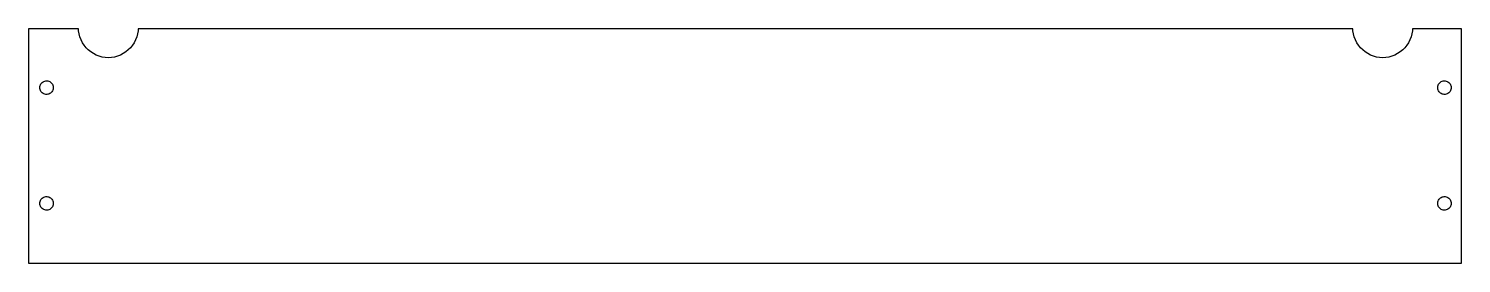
# Model space of a CAD drawing. Header units: metres. Extents: x 0 to 360, y 0 to 59.
import ezdxf

# ---------------------------------------------------------------- set-up
doc = ezdxf.new("R2010")
doc.units = ezdxf.units.M

msp = doc.modelspace()

# ---------------------------------------------------------------- linework, layer by layer
for p, q in [((12.5131, 58.75), (0, 58.75)), ((0, 58.75), (0, 0)), ((12.5411, 58.216), (12.5131, 58.75)), ((12.6639, 57.4407), (12.5411, 58.216)), ((27.4589, 58.216), (27.3361, 57.4407)), ((27.4869, 58.75), (27.4589, 58.216)), ((332.513, 58.75), (27.4869, 58.75)), ((332.541, 58.216), (332.513, 58.75)), ((332.664, 57.4407), (332.541, 58.216)), ((347.459, 58.216), (347.336, 57.4407)), ((347.487, 58.75), (347.459, 58.216)), ((359.75, 58.75), (347.487, 58.75)), ((359.75, 0), (359.75, 58.75)), ((12.8671, 56.6824), (12.6639, 57.4407)), ((13.1484, 55.9495), (12.8671, 56.6824)), ((13.5048, 55.25), (13.1484, 55.9495)), ((13.9324, 54.5916), (13.5048, 55.25)), ((14.4264, 53.9815), (13.9324, 54.5916)), ((14.9815, 53.4264), (14.4264, 53.9815)), ((25.5736, 53.9815), (25.0185, 53.4264)), ((26.0676, 54.5916), (25.5736, 53.9815)), ((26.4952, 55.25), (26.0676, 54.5916)), ((26.8516, 55.9495), (26.4952, 55.25)), ((27.1329, 56.6824), (26.8516, 55.9495)), ((27.3361, 57.4407), (27.1329, 56.6824)), ((332.867, 56.6824), (332.664, 57.4407)), ((333.148, 55.9495), (332.867, 56.6824)), ((333.505, 55.25), (333.148, 55.9495)), ((333.932, 54.5916), (333.505, 55.25)), ((334.426, 53.9815), (333.932, 54.5916)), ((334.982, 53.4264), (334.426, 53.9815)), ((345.574, 53.9815), (345.018, 53.4264)), ((346.068, 54.5916), (345.574, 53.9815)), ((346.495, 55.25), (346.068, 54.5916)), ((346.852, 55.9495), (346.495, 55.25)), ((347.133, 56.6824), (346.852, 55.9495)), ((347.336, 57.4407), (347.133, 56.6824)), ((15.5916, 52.9324), (14.9815, 53.4264)), ((16.25, 52.5048), (15.5916, 52.9324)), ((16.9495, 52.1484), (16.25, 52.5048)), ((17.6824, 51.8671), (16.9495, 52.1484)), ((18.4407, 51.6639), (17.6824, 51.8671)), ((19.216, 51.5411), (18.4407, 51.6639)), ((20, 51.5), (19.216, 51.5411)), ((20.784, 51.5411), (20, 51.5)), ((21.5593, 51.6639), (20.784, 51.5411)), ((22.3176, 51.8671), (21.5593, 51.6639)), ((23.0505, 52.1484), (22.3176, 51.8671)), ((23.75, 52.5048), (23.0505, 52.1484)), ((24.4084, 52.9324), (23.75, 52.5048)), ((25.0185, 53.4264), (24.4084, 52.9324)), ((335.592, 52.9324), (334.982, 53.4264)), ((336.25, 52.5048), (335.592, 52.9324)), ((336.949, 52.1484), (336.25, 52.5048)), ((337.682, 51.8671), (336.949, 52.1484)), ((338.441, 51.6639), (337.682, 51.8671)), ((339.216, 51.5411), (338.441, 51.6639)), ((340, 51.5), (339.216, 51.5411)), ((340.784, 51.5411), (340, 51.5)), ((341.559, 51.6639), (340.784, 51.5411)), ((342.318, 51.8671), (341.559, 51.6639)), ((343.051, 52.1484), (342.318, 51.8671)), ((343.75, 52.5048), (343.051, 52.1484)), ((344.408, 52.9324), (343.75, 52.5048)), ((345.018, 53.4264), (344.408, 52.9324)), ((2.79999, 44), (2.81812, 44.2475)), ((2.81812, 43.7525), (2.79999, 44)), ((2.81812, 44.2475), (2.87207, 44.4898)), ((2.87207, 43.5102), (2.81812, 43.7525)), ((2.87207, 44.4898), (2.96072, 44.7216)), ((2.96072, 43.2784), (2.87207, 43.5102)), ((2.96072, 44.7216), (3.0822, 44.938)), ((3.0822, 43.062), (2.96072, 43.2784)), ((3.0822, 44.938), (3.23389, 45.1344)), ((3.23389, 45.1344), (3.41255, 45.3067)), ((3.41255, 45.3067), (3.6144, 45.4511)), ((3.6144, 45.4511), (3.83511, 45.5646)), ((3.83511, 45.5646), (4.07001, 45.6447)), ((4.07001, 45.6447), (4.31406, 45.6898)), ((4.31406, 45.6898), (4.56209, 45.6989)), ((4.56209, 45.6989), (4.80878, 45.6717)), ((4.80878, 45.6717), (5.04889, 45.6089)), ((5.04889, 45.6089), (5.2773, 45.5119)), ((5.2773, 45.5119), (5.48915, 45.3826)), ((5.48915, 45.3826), (5.67992, 45.2238)), ((5.67992, 45.2238), (5.84554, 45.039)), ((5.84554, 45.039), (5.98248, 44.832)), ((5.98248, 44.832), (6.08781, 44.6073)), ((6.08781, 43.3927), (5.98248, 43.168)), ((6.08781, 44.6073), (6.15932, 44.3696)), ((6.15932, 43.6304), (6.08781, 43.3927)), ((6.15932, 44.3696), (6.19547, 44.1241)), ((6.19547, 43.8759), (6.15932, 43.6304)), ((6.19547, 44.1241), (6.19547, 43.8759)), ((353.805, 44.1241), (353.841, 44.3696)), ((353.805, 43.8759), (353.805, 44.1241)), ((353.841, 43.6304), (353.805, 43.8759)), ((353.841, 44.3696), (353.912, 44.6073)), ((353.912, 43.3927), (353.841, 43.6304)), ((353.912, 44.6073), (354.018, 44.832)), ((354.018, 43.168), (353.912, 43.3927)), ((354.018, 44.832), (354.154, 45.039)), ((354.154, 45.039), (354.32, 45.2238)), ((354.32, 45.2238), (354.511, 45.3826)), ((354.511, 45.3826), (354.723, 45.5119)), ((354.723, 45.5119), (354.951, 45.6089)), ((354.951, 45.6089), (355.191, 45.6717)), ((355.191, 45.6717), (355.438, 45.6989)), ((355.438, 45.6989), (355.686, 45.6898)), ((355.686, 45.6898), (355.93, 45.6447)), ((355.93, 45.6447), (356.165, 45.5646)), ((356.165, 45.5646), (356.386, 45.4511)), ((356.386, 45.4511), (356.587, 45.3067)), ((356.587, 45.3067), (356.766, 45.1344)), ((356.766, 45.1344), (356.918, 44.938)), ((356.918, 44.938), (357.039, 44.7216)), ((357.039, 43.2784), (356.918, 43.062)), ((357.039, 44.7216), (357.128, 44.4898)), ((357.128, 43.5102), (357.039, 43.2784)), ((357.128, 44.4898), (357.182, 44.2475)), ((357.182, 43.7525), (357.128, 43.5102)), ((357.182, 44.2475), (357.2, 44)), ((357.2, 44), (357.182, 43.7525)), ((3.23389, 42.8656), (3.0822, 43.062)), ((3.41255, 42.6933), (3.23389, 42.8656)), ((3.6144, 42.5489), (3.41255, 42.6933)), ((3.83511, 42.4354), (3.6144, 42.5489)), ((4.07001, 42.3553), (3.83511, 42.4354)), ((4.31406, 42.3102), (4.07001, 42.3553)), ((4.56209, 42.3011), (4.31406, 42.3102)), ((4.80878, 42.3283), (4.56209, 42.3011)), ((5.04889, 42.3911), (4.80878, 42.3283)), ((5.2773, 42.4881), (5.04889, 42.3911)), ((5.48915, 42.6174), (5.2773, 42.4881)), ((5.67992, 42.7762), (5.48915, 42.6174)), ((5.84554, 42.961), (5.67992, 42.7762)), ((5.98248, 43.168), (5.84554, 42.961)), ((354.154, 42.961), (354.018, 43.168)), ((354.32, 42.7762), (354.154, 42.961)), ((354.511, 42.6174), (354.32, 42.7762)), ((354.723, 42.4881), (354.511, 42.6174)), ((354.951, 42.3911), (354.723, 42.4881)), ((355.191, 42.3283), (354.951, 42.3911)), ((355.438, 42.3011), (355.191, 42.3283)), ((355.686, 42.3102), (355.438, 42.3011)), ((355.93, 42.3553), (355.686, 42.3102)), ((356.165, 42.4354), (355.93, 42.3553)), ((356.386, 42.5489), (356.165, 42.4354)), ((356.587, 42.6933), (356.386, 42.5489)), ((356.766, 42.8656), (356.587, 42.6933)), ((356.918, 43.062), (356.766, 42.8656)), ((2.79999, 15), (2.81812, 15.2475)), ((2.81812, 14.7525), (2.79999, 15)), ((2.81812, 15.2475), (2.87207, 15.4898)), ((2.87207, 14.5102), (2.81812, 14.7525)), ((2.87207, 15.4898), (2.96072, 15.7216)), ((2.96072, 14.2784), (2.87207, 14.5102)), ((2.96072, 15.7216), (3.0822, 15.938)), ((3.0822, 15.938), (3.23389, 16.1344)), ((3.23389, 16.1344), (3.41255, 16.3067)), ((3.41255, 16.3067), (3.6144, 16.4511)), ((3.6144, 16.4511), (3.83511, 16.5646)), ((3.83511, 16.5646), (4.07001, 16.6447)), ((4.07001, 16.6447), (4.31406, 16.6898)), ((4.31406, 16.6898), (4.56209, 16.6989)), ((4.56209, 16.6989), (4.80878, 16.6717)), ((4.80878, 16.6717), (5.04889, 16.6089)), ((5.04889, 16.6089), (5.2773, 16.5119)), ((5.2773, 16.5119), (5.48915, 16.3826)), ((5.48915, 16.3826), (5.67992, 16.2238)), ((5.67992, 16.2238), (5.84554, 16.039)), ((5.84554, 16.039), (5.98248, 15.832)), ((5.98248, 15.832), (6.08781, 15.6073)), ((6.08781, 14.3927), (5.98248, 14.168)), ((6.08781, 15.6073), (6.15932, 15.3696)), ((6.15932, 14.6304), (6.08781, 14.3927)), ((6.15932, 15.3696), (6.19547, 15.1241)), ((6.19547, 14.8759), (6.15932, 14.6304)), ((6.19547, 15.1241), (6.19547, 14.8759)), ((353.805, 15.1241), (353.841, 15.3696)), ((353.805, 14.8759), (353.805, 15.1241)), ((353.841, 14.6304), (353.805, 14.8759)), ((353.841, 15.3696), (353.912, 15.6073)), ((353.912, 14.3927), (353.841, 14.6304)), ((353.912, 15.6073), (354.018, 15.832)), ((354.018, 14.168), (353.912, 14.3927)), ((354.018, 15.832), (354.154, 16.039)), ((354.154, 16.039), (354.32, 16.2238)), ((354.32, 16.2238), (354.511, 16.3826)), ((354.511, 16.3826), (354.723, 16.5119)), ((354.723, 16.5119), (354.951, 16.6089)), ((354.951, 16.6089), (355.191, 16.6717)), ((355.191, 16.6717), (355.438, 16.6989)), ((355.438, 16.6989), (355.686, 16.6898)), ((355.686, 16.6898), (355.93, 16.6447)), ((355.93, 16.6447), (356.165, 16.5646)), ((356.165, 16.5646), (356.386, 16.4511)), ((356.386, 16.4511), (356.587, 16.3067)), ((356.587, 16.3067), (356.766, 16.1344)), ((356.766, 16.1344), (356.918, 15.938)), ((356.918, 15.938), (357.039, 15.7216)), ((357.039, 15.7216), (357.128, 15.4898)), ((357.128, 14.5102), (357.039, 14.2784)), ((357.128, 15.4898), (357.182, 15.2475)), ((357.182, 14.7525), (357.128, 14.5102)), ((357.182, 15.2475), (357.2, 15)), ((357.2, 15), (357.182, 14.7525)), ((3.0822, 14.062), (2.96072, 14.2784)), ((3.23389, 13.8656), (3.0822, 14.062)), ((3.41255, 13.6933), (3.23389, 13.8656)), ((3.6144, 13.5489), (3.41255, 13.6933)), ((3.83511, 13.4354), (3.6144, 13.5489)), ((4.07001, 13.3553), (3.83511, 13.4354)), ((4.31406, 13.3102), (4.07001, 13.3553)), ((4.56209, 13.3011), (4.31406, 13.3102)), ((4.80878, 13.3283), (4.56209, 13.3011)), ((5.04889, 13.3911), (4.80878, 13.3283)), ((5.2773, 13.4881), (5.04889, 13.3911)), ((5.48915, 13.6174), (5.2773, 13.4881)), ((5.67992, 13.7762), (5.48915, 13.6174)), ((5.84554, 13.961), (5.67992, 13.7762)), ((5.98248, 14.168), (5.84554, 13.961)), ((354.154, 13.961), (354.018, 14.168)), ((354.32, 13.7762), (354.154, 13.961)), ((354.511, 13.6174), (354.32, 13.7762)), ((354.723, 13.4881), (354.511, 13.6174)), ((354.951, 13.3911), (354.723, 13.4881)), ((355.191, 13.3283), (354.951, 13.3911)), ((355.438, 13.3011), (355.191, 13.3283)), ((355.686, 13.3102), (355.438, 13.3011)), ((355.93, 13.3553), (355.686, 13.3102)), ((356.165, 13.4354), (355.93, 13.3553)), ((356.386, 13.5489), (356.165, 13.4354)), ((356.587, 13.6933), (356.386, 13.5489)), ((356.766, 13.8656), (356.587, 13.6933)), ((356.918, 14.062), (356.766, 13.8656)), ((357.039, 14.2784), (356.918, 14.062)), ((0, 0), (359.75, 0))]:
    msp.add_line(p, q)

doc.saveas('drawing.dxf')
